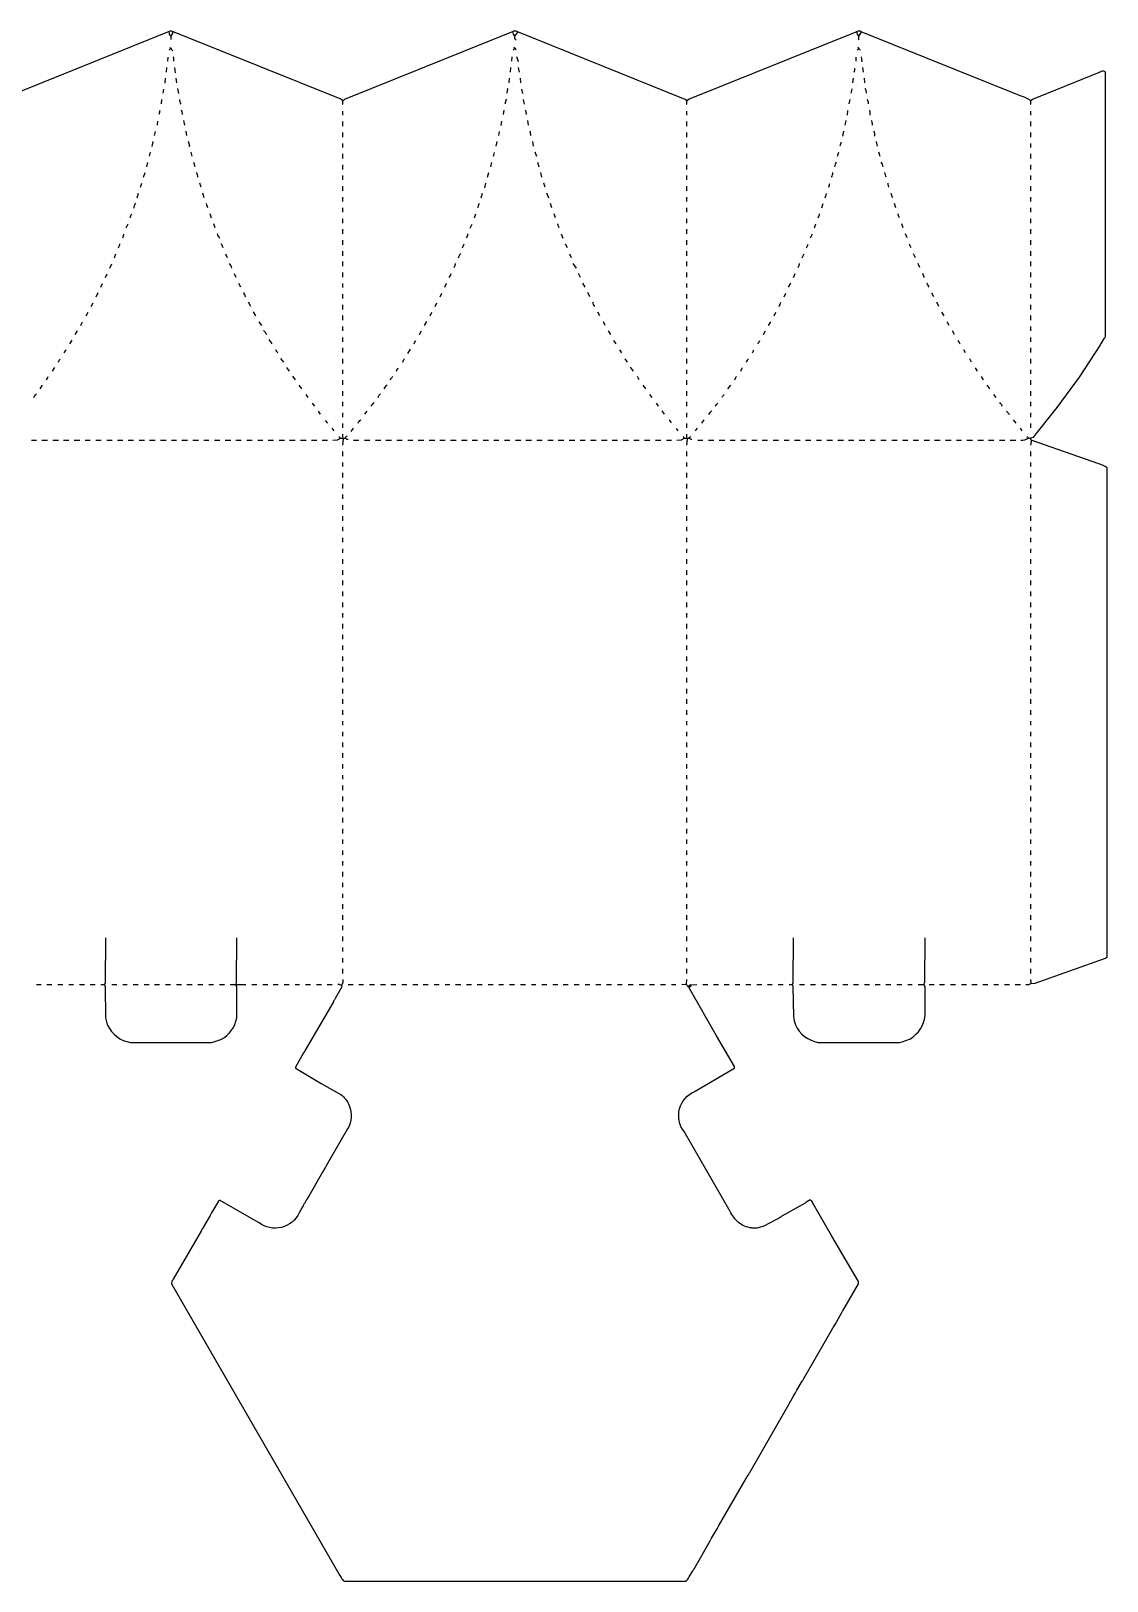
# Model space of a CAD drawing. Extents: x 474 to 5166, y 352 to 3819.
# Drawn here: x 2807 to 5166, y 422 to 3818 of the extents above; entities that cross this region are included whole.
import ezdxf

# ---------------------------------------------------------------- set-up
doc = ezdxf.new("R2010")
doc.units = 0
doc.layers.get('0').update_dxf_attribs({"linetype": 'CONTINUOUS'})

msp = doc.modelspace()

# ---------------------------------------------------------------- linework, layer by layer
at = {"color": 7, "linetype": 'CONTINUOUS'}
for points in [[(4990, 2930), (4994, 2927), (4995, 2926), (4998, 2926), (4999, 2927), (5004, 2928), (5006, 2930), (5008, 2932), (5051.2, 2985.9), (5057, 2993), (5105.8, 3060.1), (5151, 3129, -0.129316), (5153.8, 3134.1), (5159.2, 3142.9, -0.113019), (5162, 3147), (5163, 3150), (5163, 3727), (5162, 3729, 0.340803), (5150.9, 3728.2), (5145.1, 3725.8), (5004, 3669), (5002.9, 3668.2), (5000, 3666), (4998, 3666, 0.069884), (4977.9, 3675.8), (4627.2, 3816.5, 0.325914), (4618, 3817), (4615.1, 3815.8), (4250, 3669), (4247, 3667), (4246, 3666), (4244, 3666), (4241.2, 3668.2), (3875.9, 3815.6), (3873.2, 3816.5), (3871, 3818), (3865, 3818), (3864, 3817), (3499.1, 3670.7, 0.088614), (3492, 3666), (3490, 3666), (3487.2, 3668.2), (3484.8, 3669.6), (3120.9, 3815.8), (3117.1, 3817.3, 0.324766), (3110, 3817), (3106.1, 3815.7), (2742, 3669)], [(3111, 3776, 0.165541), (3113, 3781)], [(3118, 3775, -0.155754), (3115, 3780), (3113, 3781), (3112, 3782)], [(3865, 3776, 0.165541), (3867, 3781)], [(3871, 3776, -0.120666), (3869, 3780), (3867, 3781), (3866, 3783)], [(4612, 3728, 0.07013), (4613, 3737)], [(3847, 3659, -0.099788), (3850, 3669)], [(4639, 3682, 0.134143), (4636, 3692)], [(3088, 3636, 0.084195), (3090, 3645)], [(3136, 3658, -0.111731), (3133, 3668)], [(3139, 3635, 0.09779), (3137, 3645)], [(4643, 3659, 0.084195), (4641, 3668)], [(4647, 3634, 0.067304), (4646, 3645)], [(4652, 3612, 0.09779), (4650, 3622)], [(3903, 3589, 0.07216), (3901, 3599)], [(4581, 3567, 0.109346), (4583, 3575)], [(4657, 3588, 0.122985), (4655, 3599)], [(3821, 3544), (3821.7, 3546.1, 0.081399), (3823, 3552)], [(3173, 3498, 0.084719), (3170, 3508)], [(3815, 3521), (3815.7, 3524.1, 0.081399), (3817, 3530)], [(4562, 3498, 0.109251), (4565, 3508)], [(4569, 3521, -0.0801), (4573, 3531)], [(4675, 3521, 0.105884), (4671, 3531)], [(4682, 3498, -0.084895), (4679, 3508)], [(3047, 3476, 0.085094), (3050, 3485)], [(3934, 3476, 0.079147), (3931, 3485)], [(4688, 3476), (4687.3, 3479.1, -0.081399), (4686, 3485)], [(3033, 3430, -0.196685), (3037, 3441)], [(3195, 3431, -0.085094), (3192, 3440)], [(3787, 3431, -0.079147), (3790, 3440)], [(4548, 3453, 0.085094), (4551, 3462)], [(4696, 3453, -0.109251), (4693, 3463)], [(3025, 3409, -0.130152), (3028, 3417)], [(3957, 3409, -0.085094), (3954, 3418)], [(4533, 3409), (4534.8, 3414.1, 0.113888), (4536, 3418)], [(4711, 3409), (4709.2, 3414.1, -0.113888), (4708, 3418)], [(3008, 3365), (3008.8, 3367.1, 0.082276), (3011, 3374)], [(3211, 3387, -0.085094), (3208, 3396)], [(3221, 3364, -0.111656), (3216, 3374)], [(3762, 3365, 0.085094), (3765, 3374)], [(3965, 3387), (3964.2, 3389.1, -0.082276), (3962, 3396)], [(2990, 3321), (2991.8, 3326.1, 0.113888), (2993, 3330)], [(2999, 3343), (2999.8, 3345.1, 0.082276), (3002, 3352)], [(3744, 3321, -0.074359), (3749, 3331)], [(4507, 3343), (4509.3, 3347.9, -0.089945), (4511, 3351)], [(4737, 3343), (4734.7, 3347.9, 0.089945), (4733, 3351)], [(3247, 3299, 0.134311), (3242, 3309)], [(3735, 3300), (3736.8, 3305.1, 0.113888), (3738, 3309)], [(4489, 3300), (4490.8, 3305.1, 0.113888), (4492, 3309)], [(4756, 3300, -0.121045), (4752, 3309)], [(3714, 3257, 0.099319), (3718, 3266)], [(3724, 3278, 0.099319), (3728, 3287)], [(4479, 3278), (4480.8, 3283.1, 0.113888), (4482, 3287)], [(4766, 3278, -0.099319), (4762, 3287)], [(4776, 3257, -0.099319), (4772, 3266)], [(3278, 3236, -0.099319), (3274, 3245)], [(4043, 3215, -0.099319), (4039, 3224)], [(4447, 3215, 0.099319), (4451, 3224)], [(2916, 3173), (2917, 3175, 0.079147), (2920, 3181)], [(3324, 3153), (3321.8, 3155.9, 0.120268), (3317, 3162)], [(4820, 3173), (4817.2, 3178.2, -0.092595), (4816, 3181)], [(3647, 3133, -0.133925), (3651, 3140)], [(4401, 3133, -0.129316), (4403.8, 3138.1), (4405, 3140)], [(4844, 3133, -0.084471), (4840, 3140)], [(2867, 3093), (2869, 3097, 0.184026), (2871, 3100)], [(3348, 3113, -0.084471), (3344, 3120)], [(3622, 3093, -0.153718), (3626, 3100)], [(4376, 3093, -0.133925), (4380, 3100)], [(4388, 3113, 0.074103), (4392, 3120)], [(2841, 3054), (2843.2, 3057.9, 0.103766), (2845, 3061)], [(3595, 3054), (3596.2, 3055.9, -0.125445), (3600, 3061)], [(3608, 3073), (3610, 3077, 0.184026), (3612, 3080)], [(4140, 3055, 0.09779), (4136, 3061)], [(4350, 3054, -0.171903), (4354, 3061)], [(4363, 3073, -0.153718), (4367, 3080)], [(2813, 3015, -0.079131), (2819, 3023)], [(3568, 3015, -0.173281), (3573, 3023)], [(3581, 3034, -0.091924), (3588, 3043)], [(4909, 3034, 0.122512), (4903, 3042)], [(3553, 2996, -0.079131), (3559, 3004)], [(4307, 2996, -0.133101), (4313, 3003)], [(4322, 3016, -0.078171), (4327, 3022)], [(4937, 2996, 0.079216), (4931, 3004)], [(3524, 2959, -0.106685), (3530, 2966)], [(4293, 2978, -0.102966), (4300, 2986)], [(3469, 2922), (3479, 2922.5, 0.147036), (3484.1, 2925.8), (3485, 2926), (3491, 2926)], [(3492, 2925), (3493, 2926), (3496, 2926, -0.162278), (3500, 2931)], [(3502, 2923, -0.085094), (3496, 2926)], [(4223, 2922), (4233, 2922.5, 0.147036), (4238.1, 2925.8), (4239, 2926), (4245, 2926)], [(4239, 2926, 0.120666), (4237, 2930)], [(4246, 2925), (4247, 2926), (4250, 2926, -0.160167), (4254, 2930)], [(4256, 2923, -0.085094), (4250, 2926)], [(4977, 2922, 0.217671), (4994, 2927)], [(4988, 1729, 0.200418), (5000, 1732), (5006, 1731), (5163, 1787), (5166, 1790), (5166, 2861, 0.116112), (5147.9, 2869.7), (5000, 2922, -0.145376), (4998, 2926)], [(2970, 1831), (2969.5, 1733), (2968, 1729), (2968.2, 1728.1), (2969.5, 1725), (2970.5, 1656), (2972.4, 1647.1), (2974.8, 1639.9, 0.245347), (3025, 1602), (3203, 1602), (3207.9, 1603.4), (3222.9, 1608.2), (3224.9, 1609.2, 0.225383), (3258, 1656), (3258, 1725, -0.120666), (3256, 1729), (3256.2, 1729.9), (3257.5, 1733), (3258, 1831)], [(4478, 1831), (4477.5, 1733), (4476, 1729), (4476.2, 1728.1), (4477.5, 1725), (4478.5, 1659), (4480.4, 1649.1), (4482.8, 1640.9, 0.250895), (4533, 1602), (4712, 1602), (4716.9, 1603.4), (4732.9, 1609.2), (4734.9, 1610.2, 0.232212), (4767, 1661), (4767, 1724, -0.165541), (4765, 1729), (4765.3, 1730.9), (4766.5, 1734), (4767, 1831)], [(3491, 1740), (3490.6, 1733.1), (3488, 1727), (3488.5, 1724), (3473.8, 1698.1), (3473, 1697, 0.079147), (3470, 1691), (3408, 1585, -0.129316), (3405.2, 1579.9), (3404.8, 1579.1), (3387, 1548), (3387, 1546), (3388, 1545), (3443.2, 1512.2), (3483.2, 1489.2, 0.092595), (3486, 1488, -0.128488), (3504.8, 1463.9, -0.236804), (3501.2, 1412.9), (3454, 1332, -0.082763), (3452.8, 1329.1), (3449.2, 1322.9, -0.089283), (3446, 1318, -0.129316), (3443.2, 1312.9), (3415.8, 1265.1, -0.06304), (3413.2, 1260.9, -0.067868), (3409, 1254, -0.129316), (3406.2, 1248.9), (3404.8, 1246.1, -0.06304), (3402.2, 1241.9), (3395, 1229, -0.477107), (3306.9, 1206.8), (3275.1, 1225.2), (3222, 1256), (3220, 1256), (3218, 1254), (3204.8, 1232.1), (3203, 1229, 0.079147), (3200, 1223), (3185.2, 1197.9), (3185, 1197, 0.125537), (3181, 1190), (3118.8, 1083.1, -0.113019), (3116, 1079), (3115, 1073), (3484.2, 434.1), (3486.8, 429.8, 0.179104), (3494, 422), (4242, 422, 0.19092), (4250, 431), (4257.8, 444.1, -0.118981), (4260, 447), (4296, 510, 0.079147), (4299, 516), (4311, 536, 0.079147), (4314, 542), (4376, 648, -0.129316), (4378.8, 653.1, -0.067868), (4383, 660), (4460.2, 794.9, 0.11524), (4463, 800), (4476, 822, 0.120666), (4478, 826), (4483, 834, 0.079147), (4486, 840), (4498, 860, 0.079147), (4501, 866), (4563, 972, -0.129316), (4565.8, 977.1), (4567.2, 979.9, -0.06304), (4569.8, 984.1), (4585, 1010, -0.082763), (4586.2, 1012.9), (4586.8, 1014.1), (4621, 1073), (4621, 1078), (4562.8, 1177.9), (4521.2, 1250.2, 0.162794), (4515, 1257), (4508.1, 1252.8, 0.113019), (4504, 1250), (4465, 1228, -0.120666), (4461, 1226), (4454.1, 1221.8, -0.065958), (4449.1, 1218.8), (4439.9, 1213.2), (4413.9, 1199.3), (4412.1, 1198.7), (4398, 1195), (4388, 1195), (4386.9, 1195.6, -0.148088), (4357.8, 1207.8, -0.103197), (4339.8, 1231.8), (4238.8, 1406.9, -0.491664), (4262.1, 1494.8), (4262.9, 1495.2), (4348, 1545), (4349, 1546), (4349, 1549), (4309.8, 1616.9), (4250.4, 1720.1), (4250, 1723, -0.618034), (4248, 1725)], [(3488, 1727), (3484.9, 1727.8, 0.138157), (3480, 1729)]]:
    msp.add_lwpolyline(points, format="xyb", dxfattribs=at)
at = {"color": 19, "linetype": 'CONTINUOUS'}
for points in [[(3114, 3808), (3113, 3808), (3111, 3810), (3110.4, 3813.1), (3110, 3817)], [(3871, 3798), (3868, 3801), (3868, 3807), (3874, 3816)]]:
    msp.add_lwpolyline(points, dxfattribs=at)
msp.add_lwpolyline([(3114, 3800), (3114, 3808, 0.251294), (3118, 3817)], format="xyb", dxfattribs=at)
at = {"color": 169, "linetype": 'CONTINUOUS'}
msp.add_lwpolyline([(3868, 3807, -0.228676), (3864, 3817)], format="xyb", dxfattribs=at)
at = {"color": 109, "linetype": 'CONTINUOUS'}
msp.add_lwpolyline([(4622, 3807, -0.20817), (4618, 3817)], format="xyb", dxfattribs=at)
msp.add_lwpolyline([(4621, 3799), (4622, 3800), (4622, 3807), (4628, 3816)], dxfattribs=at)
at = {"color": 7, "linetype": 'CONTINUOUS'}
for points in [[(4619, 3776), (4622, 3780)], [(4625, 3776), (4625, 3777), (4622, 3780), (4622, 3781), (4620, 3783)], [(3104, 3728), (3105, 3738)], [(3107, 3752), (3108, 3761)], [(3120, 3752), (3120, 3760), (3119, 3761)], [(3124, 3727), (3122, 3738)], [(3858, 3728), (3859, 3738)], [(3861, 3752), (3862, 3762)], [(3876, 3751), (3872, 3762)], [(3878, 3728), (3876, 3738)], [(4615, 3752), (4616, 3753), (4616, 3761)], [(4629, 3751), (4628, 3762)], [(4632, 3728), (4631, 3738)], [(3101, 3704), (3102, 3715)], [(3127, 3705), (3125, 3715)], [(3855, 3705), (3856, 3715)], [(3881, 3705), (3880, 3715)], [(4609, 3705), (4610, 3715)], [(4635, 3705), (4634, 3715)], [(3097, 3682), (3098, 3691)], [(3131, 3681), (3129, 3692)], [(3851, 3682), (3851.3, 3683.9), (3852.5, 3691), (3852, 3692)], [(3885, 3681), (3883, 3691)], [(4605, 3682), (4607, 3691), (4608, 3692)], [(3093, 3659), (3094, 3668)], [(3491, 3657), (3491, 3666)], [(3491, 3634), (3491, 3643)], [(3843, 3635), (3844, 3645)], [(3889, 3658), (3887, 3668)], [(3893, 3635), (3892, 3645)], [(4245, 3657), (4245, 3666)], [(4245, 3634), (4245, 3643)], [(4597, 3634), (4598, 3644)], [(4601, 3659), (4603, 3668)], [(4999, 3657), (4999, 3666)], [(4999, 3634), (4999, 3643)], [(3084, 3612), (3085, 3621)], [(3144, 3612), (3142, 3622)], [(3491, 3610), (3491, 3620)], [(3838, 3611), (3839, 3621)], [(3898, 3612), (3896, 3622)], [(4245, 3610), (4245, 3620)], [(4592, 3612), (4594, 3622)], [(4999, 3610), (4999, 3620)], [(3073, 3565), (3075, 3576)], [(3078, 3589), (3080, 3598)], [(3149, 3589), (3147, 3599)], [(3154, 3565), (3155, 3566), (3152, 3576)], [(3491, 3586), (3491, 3596)], [(3491, 3563), (3491, 3572)], [(3827, 3566), (3829, 3576)], [(3833, 3589), (3834, 3598)], [(3909, 3566), (3907, 3576)], [(4245, 3586), (4245, 3596)], [(4245, 3563), (4245, 3572)], [(4587, 3588), (4589, 3599)], [(4663, 3566), (4661, 3576)], [(4999, 3586), (4999, 3596)], [(4999, 3563), (4999, 3572)], [(3067, 3544), (3069, 3553)], [(3160, 3544), (3158, 3553)], [(3491, 3539), (3491, 3549)], [(3916, 3543), (3912, 3553)], [(4245, 3539), (4245, 3549)], [(4575, 3544), (4578, 3553)], [(4669, 3543), (4666, 3553)], [(4999, 3539), (4999, 3549)], [(3054, 3498), (3057, 3508)], [(3061, 3521), (3063, 3530)], [(3167, 3521), (3164, 3530)], [(3491, 3515), (3491, 3525)], [(3491, 3492), (3491, 3502)], [(3808, 3498), (3811, 3508)], [(3921, 3520), (3918, 3530)], [(3927, 3498), (3925, 3508)], [(4245, 3515), (4245, 3525)], [(4245, 3492), (4245, 3502)], [(4999, 3515), (4999, 3525)], [(4999, 3492), (4999, 3502)], [(3180, 3476), (3177, 3485)], [(3491, 3468), (3491, 3478)], [(3802, 3475), (3804, 3485)], [(4245, 3468), (4245, 3478)], [(4556, 3476), (4558, 3484)], [(4999, 3468), (4999, 3478)], [(3040, 3453), (3043, 3463)], [(3187, 3453), (3184, 3463)], [(3491, 3445), (3491, 3454)], [(3491, 3421), (3491, 3431)], [(3794, 3453), (3797, 3463)], [(3942, 3452), (3938, 3463)], [(3949, 3431), (3946, 3440)], [(4245, 3445), (4245, 3454)], [(4245, 3421), (4245, 3431)], [(4541, 3431), (4544, 3440)], [(4703, 3431), (4700, 3440)], [(4999, 3445), (4999, 3454)], [(4999, 3421), (4999, 3431)], [(3203, 3408), (3200, 3418)], [(3491, 3397), (3491, 3407)], [(3779, 3409), (3782, 3418)], [(4245, 3397), (4245, 3407)], [(4999, 3397), (4999, 3407)], [(3016, 3387), (3020, 3396)], [(3491, 3374), (3491, 3384)], [(3770, 3386), (3774, 3395)], [(3974, 3364), (3970, 3373)], [(4245, 3374), (4245, 3384)], [(4516, 3365), (4520, 3374)], [(4525, 3387), (4528, 3396)], [(4719, 3387), (4716, 3396)], [(4728, 3365), (4724, 3374)], [(4999, 3374), (4999, 3384)], [(3228, 3343), (3225, 3352)], [(3238, 3321), (3234, 3329)], [(3491, 3350), (3491, 3360)], [(3491, 3326), (3491, 3336)], [(3753, 3343), (3757, 3352)], [(3983, 3343), (3979, 3351)], [(3992, 3321), (3988, 3329)], [(4245, 3350), (4245, 3360)], [(4245, 3326), (4245, 3336)], [(4498, 3321), (4502, 3330)], [(4746, 3321), (4742, 3330)], [(4999, 3350), (4999, 3360)], [(4999, 3326), (4999, 3336)], [(2980, 3299), (2984, 3308)], [(3491, 3303), (3491, 3313)], [(4003, 3299), (3996, 3309)], [(4245, 3303), (4245, 3313)], [(4999, 3303), (4999, 3313)], [(2960, 3257), (2964, 3265)], [(2970, 3278), (2974, 3286)], [(3257, 3278), (3253, 3286)], [(3267, 3257), (3263, 3265)], [(3491, 3279), (3491, 3289)], [(3491, 3256), (3491, 3265)], [(4012, 3278), (4007, 3287)], [(4022, 3257), (4017, 3266)], [(4245, 3279), (4245, 3289)], [(4245, 3256), (4245, 3265)], [(4468, 3257), (4473, 3266)], [(4999, 3279), (4999, 3289)], [(4999, 3256), (4999, 3265)], [(2950, 3236), (2954, 3245)], [(3491, 3232), (3491, 3242)], [(3704, 3236), (3708, 3244)], [(4032, 3236), (4028, 3245)], [(4245, 3232), (4245, 3242)], [(4458, 3236), (4462, 3244)], [(4786, 3236), (4782, 3244)], [(4999, 3232), (4999, 3242)], [(2928, 3194), (2932, 3202)], [(2939, 3215), (2943, 3223)], [(3289, 3215), (3284, 3224)], [(3300, 3194), (3295, 3203)], [(3491, 3208), (3491, 3218)], [(3491, 3185), (3491, 3195)], [(3682, 3194), (3686, 3202)], [(3693, 3215), (3697, 3223)], [(4054, 3194), (4050, 3202)], [(4245, 3208), (4245, 3218)], [(4245, 3185), (4245, 3195)], [(4436, 3194), (4440, 3202)], [(4797, 3215), (4793, 3224)], [(4809, 3194), (4804, 3202)], [(4999, 3208), (4999, 3218)], [(4999, 3185), (4999, 3195)], [(2904, 3153), (2909, 3161)], [(3313, 3173), (3307, 3181)], [(3491, 3161), (3491, 3171)], [(3659, 3153), (3663, 3161)], [(3670, 3173), (3675, 3182)], [(4066, 3173), (4062, 3181)], [(4078, 3153), (4073, 3161)], [(4245, 3161), (4245, 3171)], [(4413, 3153), (4417, 3161)], [(4424, 3173), (4429, 3181)], [(4832, 3153), (4827, 3161)], [(4999, 3161), (4999, 3171)], [(2892, 3133), (2897, 3141)], [(3336, 3133), (3329, 3142)], [(3491, 3137), (3491, 3147)], [(4090, 3133), (4085, 3140)], [(4245, 3137), (4245, 3147)], [(4999, 3137), (4999, 3147)], [(2880, 3113), (2884, 3120)], [(3361, 3093), (3355, 3101)], [(3491, 3114), (3491, 3124)], [(3491, 3090), (3491, 3100)], [(3633, 3112), (3639, 3121)], [(4102, 3113), (4098, 3120)], [(4115, 3093), (4110, 3100)], [(4245, 3114), (4245, 3124)], [(4245, 3090), (4245, 3100)], [(4856, 3113), (4852, 3120)], [(4869, 3093), (4865, 3100)], [(4999, 3114), (4999, 3124)], [(4999, 3090), (4999, 3100)], [(2854, 3073), (2859, 3081)], [(3374, 3073), (3368, 3081)], [(3387, 3054), (3381, 3062)], [(3491, 3067), (3491, 3076)], [(4128, 3073), (4121, 3082)], [(4245, 3067), (4245, 3076)], [(4882, 3073), (4878, 3080)], [(4895, 3054), (4891, 3061)], [(4999, 3067), (4999, 3076)], [(2827, 3034), (2832, 3042)], [(3401, 3034), (3395, 3042)], [(3491, 3043), (3491, 3053)], [(3491, 3019), (3491, 3029)], [(4155, 3034), (4149, 3042)], [(4245, 3043), (4245, 3053)], [(4245, 3019), (4245, 3029)], [(4335, 3034), (4341, 3042)], [(4999, 3043), (4999, 3053)], [(4999, 3019), (4999, 3029)], [(3415, 3015), (3410, 3022)], [(3429, 2996), (3424, 3003)], [(3491, 2996), (3491, 3006)], [(4169, 3015), (4164, 3022)], [(4183, 2996), (4178, 3003)], [(4245, 2996), (4245, 3006)], [(4923, 3015), (4918, 3022)], [(4999, 2996), (4999, 3006)], [(3442, 2979), (3437, 2985)], [(3458, 2959), (3453, 2965)], [(3491, 2972), (3491, 2982)], [(3491, 2949), (3491, 2958)], [(3539, 2979), (3544, 2985)], [(4196, 2979), (4191, 2986)], [(4211, 2960), (4207, 2966)], [(4245, 2972), (4245, 2982)], [(4245, 2949), (4245, 2958)], [(4278, 2959), (4283, 2966)], [(4952, 2978), (4946, 2985)], [(4967, 2959), (4961, 2966)], [(4999, 2972), (4999, 2982)], [(4999, 2949), (4999, 2958)], [(2808, 2922), (2819, 2922)], [(2831, 2922), (2843, 2922)], [(2855, 2922), (2867, 2922)], [(2878, 2922), (2890, 2922)], [(2902, 2922), (2914, 2922)], [(2926, 2922), (2937, 2922)], [(2949, 2922), (2961, 2922)], [(2973, 2922), (2985, 2922)], [(2997, 2922), (3008, 2922)], [(3020, 2922), (3032, 2922)], [(3044, 2922), (3056, 2922)], [(3067, 2922), (3079, 2922)], [(3091, 2922), (3103, 2922)], [(3115, 2922), (3126, 2922)], [(3138, 2922), (3150, 2922)], [(3162, 2922), (3174, 2922)], [(3186, 2922), (3197, 2922)], [(3209, 2922), (3221, 2922)], [(3233, 2922), (3245, 2922)], [(3256, 2922), (3268, 2922)], [(3280, 2922), (3292, 2922)], [(3304, 2922), (3315, 2922)], [(3327, 2922), (3339, 2922)], [(3351, 2922), (3363, 2922)], [(3374, 2922), (3386, 2922)], [(3398, 2922), (3410, 2922)], [(3422, 2922), (3434, 2922)], [(3445, 2922), (3457, 2922)], [(3472, 2942), (3467, 2948)], [(3485, 2926), (3485, 2927), (3482, 2930)], [(3491, 2911), (3492, 2925), (3491, 2926), (3491, 2935)], [(3509, 2941), (3514, 2948)], [(3514, 2922), (3526, 2922)], [(3538, 2922), (3550, 2922)], [(3562, 2922), (3574, 2922)], [(3585, 2922), (3597, 2922)], [(3609, 2922), (3621, 2922)], [(3633, 2922), (3644, 2922)], [(3656, 2922), (3668, 2922)], [(3680, 2922), (3692, 2922)], [(3703, 2922), (3715, 2922)], [(3727, 2922), (3739, 2922)], [(3751, 2922), (3763, 2922)], [(3774, 2922), (3786, 2922)], [(3798, 2922), (3810, 2922)], [(3822, 2922), (3833, 2922)], [(3845, 2922), (3857, 2922)], [(3869, 2922), (3881, 2922)], [(3892, 2922), (3904, 2922)], [(3916, 2922), (3928, 2922)], [(3940, 2922), (3952, 2922)], [(3963, 2922), (3975, 2922)], [(3987, 2922), (3999, 2922)], [(4011, 2922), (4022, 2922)], [(4034, 2922), (4046, 2922)], [(4058, 2922), (4070, 2922)], [(4081, 2922), (4093, 2922)], [(4105, 2922), (4117, 2922)], [(4129, 2922), (4140, 2922)], [(4152, 2922), (4164, 2922)], [(4176, 2922), (4188, 2922)], [(4200, 2922), (4211, 2922)], [(4226, 2942), (4222, 2947)], [(4245, 2911), (4246, 2925), (4245, 2926), (4245, 2935)], [(4264, 2942), (4268, 2948)], [(4269, 2922), (4280, 2922)], [(4292, 2922), (4304, 2922)], [(4316, 2922), (4328, 2922)], [(4340, 2922), (4351, 2922)], [(4363, 2922), (4375, 2922)], [(4387, 2922), (4399, 2922)], [(4410, 2922), (4422, 2922)], [(4434, 2922), (4446, 2922)], [(4458, 2922), (4469, 2922)], [(4481, 2922), (4493, 2922)], [(4505, 2922), (4517, 2922)], [(4529, 2922), (4540, 2922)], [(4552, 2922), (4564, 2922)], [(4576, 2922), (4588, 2922)], [(4599, 2922), (4611, 2922)], [(4623, 2922), (4635, 2922)], [(4647, 2922), (4658, 2922)], [(4670, 2922), (4682, 2922)], [(4694, 2922), (4706, 2922)], [(4718, 2922), (4729, 2922)], [(4741, 2922), (4753, 2922)], [(4765, 2922), (4777, 2922)], [(4788, 2922), (4800, 2922)], [(4812, 2922), (4824, 2922)], [(4836, 2922), (4847, 2922)], [(4859, 2922), (4871, 2922)], [(4883, 2922), (4895, 2922)], [(4906, 2922), (4918, 2922)], [(4930, 2922), (4942, 2922)], [(4954, 2922), (4966, 2922)], [(4980, 2942), (4976, 2948)], [(4999, 2911), (5001, 2922)], [(3491, 2887), (3491, 2897)], [(4245, 2887), (4245, 2897)], [(4999, 2887), (4999, 2897)], [(3491, 2864), (3491, 2873)], [(4245, 2864), (4245, 2873)], [(4999, 2864), (4999, 2873)], [(3491, 2840), (3491, 2850)], [(3491, 2816), (3491, 2826)], [(4245, 2840), (4245, 2850)], [(4245, 2816), (4245, 2826)], [(4999, 2840), (4999, 2850)], [(4999, 2816), (4999, 2826)], [(3491, 2793), (3491, 2803)], [(4245, 2793), (4245, 2803)], [(4999, 2793), (4999, 2803)], [(3491, 2769), (3491, 2779)], [(3491, 2745), (3491, 2755)], [(4245, 2769), (4245, 2779)], [(4245, 2745), (4245, 2755)], [(4999, 2769), (4999, 2779)], [(4999, 2745), (4999, 2755)], [(3491, 2722), (3491, 2732)], [(4245, 2722), (4245, 2732)], [(4999, 2722), (4999, 2732)], [(3491, 2698), (3491, 2708)], [(3491, 2675), (3491, 2684)], [(4245, 2698), (4245, 2708)], [(4245, 2675), (4245, 2684)], [(4999, 2698), (4999, 2708)], [(4999, 2675), (4999, 2684)], [(3491, 2651), (3491, 2661)], [(4245, 2651), (4245, 2661)], [(4999, 2651), (4999, 2661)], [(3491, 2627), (3491, 2637)], [(4245, 2627), (4245, 2637)], [(4999, 2627), (4999, 2637)], [(3491, 2604), (3491, 2614)], [(3491, 2580), (3491, 2590)], [(4245, 2604), (4245, 2614)], [(4245, 2580), (4245, 2590)], [(4999, 2604), (4999, 2614)], [(4999, 2580), (4999, 2590)], [(3491, 2556), (3491, 2566)], [(4245, 2556), (4245, 2566)], [(4999, 2556), (4999, 2566)], [(3491, 2533), (3491, 2543)], [(3491, 2509), (3491, 2519)], [(4245, 2533), (4245, 2543)], [(4245, 2509), (4245, 2519)], [(4999, 2533), (4999, 2543)], [(4999, 2509), (4999, 2519)], [(3491, 2486), (3491, 2495)], [(4245, 2486), (4245, 2495)], [(4999, 2486), (4999, 2495)], [(3491, 2462), (3491, 2472)], [(3491, 2438), (3491, 2448)], [(4245, 2462), (4245, 2472)], [(4245, 2438), (4245, 2448)], [(4999, 2462), (4999, 2472)], [(4999, 2438), (4999, 2448)], [(3491, 2415), (3491, 2425)], [(4245, 2415), (4245, 2425)], [(4999, 2415), (4999, 2425)], [(3491, 2391), (3491, 2401)], [(4245, 2391), (4245, 2401)], [(4999, 2391), (4999, 2401)], [(3491, 2367), (3491, 2377)], [(3491, 2344), (3491, 2354)], [(4245, 2367), (4245, 2377)], [(4245, 2344), (4245, 2354)], [(4999, 2367), (4999, 2377)], [(4999, 2344), (4999, 2354)], [(3491, 2320), (3491, 2330)], [(4245, 2320), (4245, 2330)], [(4999, 2320), (4999, 2330)], [(3491, 2297), (3491, 2306)], [(3491, 2273), (3491, 2283)], [(4245, 2297), (4245, 2306)], [(4245, 2273), (4245, 2283)], [(4999, 2297), (4999, 2306)], [(4999, 2273), (4999, 2283)], [(3491, 2249), (3491, 2259)], [(4245, 2249), (4245, 2259)], [(4999, 2249), (4999, 2259)], [(3491, 2226), (3491, 2236)], [(3491, 2202), (3491, 2212)], [(4245, 2226), (4245, 2236)], [(4245, 2202), (4245, 2212)], [(4999, 2226), (4999, 2236)], [(4999, 2202), (4999, 2212)], [(3491, 2179), (3491, 2188)], [(4245, 2179), (4245, 2188)], [(4999, 2179), (4999, 2188)], [(3491, 2155), (3491, 2165)], [(3491, 2131), (3491, 2141)], [(4245, 2155), (4245, 2165)], [(4245, 2131), (4245, 2141)], [(4999, 2155), (4999, 2165)], [(4999, 2131), (4999, 2141)], [(3491, 2108), (3491, 2117)], [(4245, 2108), (4245, 2117)], [(4999, 2108), (4999, 2117)], [(3491, 2084), (3491, 2094)], [(4245, 2084), (4245, 2094)], [(4999, 2084), (4999, 2094)], [(3491, 2060), (3491, 2070)], [(3491, 2037), (3491, 2047)], [(4245, 2060), (4245, 2070)], [(4245, 2037), (4245, 2047)], [(4999, 2060), (4999, 2070)], [(4999, 2037), (4999, 2047)], [(3491, 2013), (3491, 2023)], [(4245, 2013), (4245, 2023)], [(4999, 2013), (4999, 2023)], [(3491, 1990), (3491, 1999)], [(3491, 1966), (3491, 1976)], [(4245, 1990), (4245, 1999)], [(4245, 1966), (4245, 1976)], [(4999, 1990), (4999, 1999)], [(4999, 1966), (4999, 1976)], [(3491, 1942), (3491, 1952)], [(4245, 1942), (4245, 1952)], [(4999, 1942), (4999, 1952)], [(3491, 1919), (3491, 1928)], [(3491, 1895), (3491, 1905)], [(4245, 1919), (4245, 1928)], [(4245, 1895), (4245, 1905)], [(4999, 1919), (4999, 1928)], [(4999, 1895), (4999, 1905)], [(3491, 1871), (3491, 1881)], [(4245, 1871), (4245, 1881)], [(4999, 1871), (4999, 1881)], [(3491, 1848), (3491, 1858)], [(4245, 1848), (4245, 1858)], [(4999, 1848), (4999, 1858)], [(3491, 1824), (3491, 1834)], [(3491, 1801), (3491, 1810)], [(4245, 1824), (4245, 1834)], [(4245, 1801), (4245, 1810)], [(4999, 1824), (4999, 1834)], [(4999, 1801), (4999, 1810)], [(3491, 1777), (3491, 1787)], [(4245, 1777), (4245, 1787)], [(4999, 1777), (4999, 1787)], [(3491, 1753), (3491, 1763)], [(4245, 1753), (4245, 1763)], [(4999, 1753), (4999, 1763)], [(5000, 1732), (4999, 1740)], [(2819, 1729), (2829, 1729)], [(2842, 1729), (2853, 1729)], [(2866, 1729), (2877, 1729)], [(2890, 1729), (2900, 1729)], [(2913, 1729), (2924, 1729)], [(2937, 1729), (2948, 1729)], [(2960, 1729), (2968, 1729)], [(2984, 1729), (2995, 1729)], [(3008, 1729), (3018, 1729)], [(3031, 1729), (3042, 1729)], [(3055, 1729), (3066, 1729)], [(3078, 1729), (3089, 1729)], [(3102, 1729), (3113, 1729)], [(3126, 1729), (3137, 1729)], [(3149, 1729), (3160, 1729)], [(3173, 1729), (3184, 1729)], [(3197, 1729), (3207, 1729)], [(3220, 1729), (3231, 1729)], [(3244, 1729), (3256, 1729), (3278, 1729)], [(3291, 1729), (3302, 1729)], [(3315, 1729), (3326, 1729)], [(3338, 1729), (3349, 1729)], [(3362, 1729), (3373, 1729)], [(3386, 1729), (3396, 1729)], [(3409, 1729), (3420, 1729)], [(3433, 1729), (3444, 1729)], [(3456, 1729), (3467, 1729)], [(3502, 1729), (3513, 1729)], [(3526, 1729), (3536, 1729)], [(3549, 1729), (3560, 1729)], [(3573, 1729), (3584, 1729)], [(3596, 1729), (3607, 1729)], [(3620, 1729), (3631, 1729)], [(3644, 1729), (3655, 1729)], [(3667, 1729), (3678, 1729)], [(3691, 1729), (3702, 1729)], [(3715, 1729), (3725, 1729)], [(3738, 1729), (3749, 1729)], [(3762, 1729), (3773, 1729)], [(3785, 1729), (3796, 1729)], [(3809, 1729), (3820, 1729)], [(3833, 1729), (3843, 1729)], [(3856, 1729), (3867, 1729)], [(3880, 1729), (3891, 1729)], [(3904, 1729), (3914, 1729)], [(3927, 1729), (3938, 1729)], [(3951, 1729), (3962, 1729)], [(3974, 1729), (3985, 1729)], [(3998, 1729), (4009, 1729)], [(4022, 1729), (4032, 1729)], [(4045, 1729), (4056, 1729)], [(4069, 1729), (4080, 1729)], [(4093, 1729), (4103, 1729)], [(4116, 1729), (4127, 1729)], [(4140, 1729), (4151, 1729)], [(4163, 1729), (4174, 1729)], [(4187, 1729), (4198, 1729)], [(4211, 1729), (4221, 1729)], [(4234, 1729), (4244, 1730)], [(4254, 1727), (4255, 1728), (4267, 1729)], [(4280, 1729), (4291, 1729)], [(4303, 1729), (4314, 1729)], [(4327, 1729), (4338, 1729)], [(4351, 1729), (4361, 1729)], [(4374, 1729), (4385, 1729)], [(4398, 1729), (4409, 1729)], [(4422, 1729), (4432, 1729)], [(4445, 1729), (4456, 1729)], [(4469, 1729), (4476, 1729)], [(4492, 1729), (4503, 1729)], [(4516, 1729), (4527, 1729)], [(4540, 1729), (4550, 1729)], [(4563, 1729), (4574, 1729)], [(4587, 1729), (4598, 1729)], [(4610, 1729), (4621, 1729)], [(4634, 1729), (4645, 1729)], [(4658, 1729), (4669, 1729)], [(4681, 1729), (4692, 1729)], [(4705, 1729), (4716, 1729)], [(4729, 1729), (4739, 1729)], [(4752, 1729), (4765, 1729)], [(4776, 1729), (4787, 1729)], [(4799, 1729), (4810, 1729)], [(4823, 1729), (4834, 1729)], [(4847, 1729), (4858, 1729)], [(4870, 1729), (4881, 1729)], [(4894, 1729), (4905, 1729)], [(4918, 1729), (4928, 1729)], [(4941, 1729), (4952, 1729)], [(4965, 1729), (4976, 1729)]]:
    msp.add_lwpolyline(points, dxfattribs=at)
at = {"color": 119, "linetype": 'CONTINUOUS'}
msp.add_lwpolyline([(4250, 1723), (4254, 1727), (4253, 1728), (4251, 1727, -0.759964), (4244, 1730), (4245, 1740)], format="xyb", dxfattribs=at)

doc.saveas('drawing.dxf')
